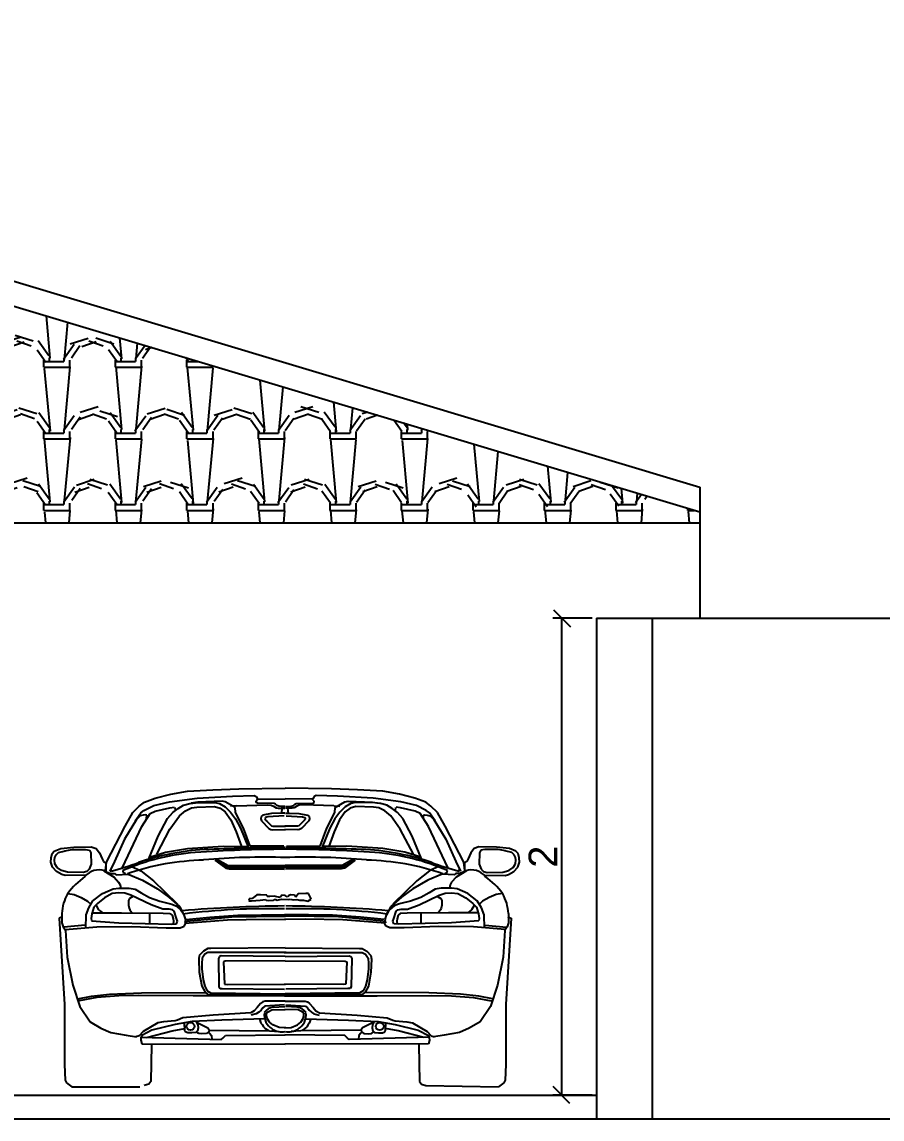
# Model space of a CAD drawing. Header units: millimetres. Extents: x 562 to 1062, y -27 to 300.
# Drawn here: x 962.586 to 966.193, y 218.549 to 223.149 of the extents above; entities that cross this region are included whole.
import ezdxf

# ---------------------------------------------------------------- set-up
doc = ezdxf.new("R2010")
doc.units = ezdxf.units.MM
doc.header["$LTSCALE"] = 0.04
doc.linetypes.add('ACAD_ISO03W100', pattern=[30, 12, -18])
for name, color, linetype in [('01', 1, 'Continuous'), ('03', 3, 'Continuous'), ('05', 5, 'Continuous'), ('BAN', 11, 'Continuous'), ('CALCADA', 4, 'Continuous'), ('TRACEJADO', 7, 'ACAD_ISO03W100')]:
    doc.layers.add(name, color=color, linetype=linetype)
doc.styles.get("Standard").update_dxf_attribs({"font": 'arial.ttf'})
doc.dimstyles.new('ISO-25', dxfattribs={"dimscale": 0.03, "dimtxt": 4, "dimasz": 2.5, "dimexe": 1.25, "dimexo": 0.625, "dimtad": 1, "dimtxsty": 'Standard', "dimblk": 'OBLIQUE', "dimcen": 2.5, "dimadec": 3, "dimazin": 0, "dimtfac": 1, "dimtmove": 0, "dimatfit": 3, "dimldrblk": 'OBLIQUE', "dimfxl": 1, "dimarcsym": 0})

# ---------------------------------------------------------------- blocks, each defined once
blk = doc.blocks.new('_Oblique')
at = {"layer": 'TRACEJADO', "color": 0, "lineweight": -2}
blk.add_line((-0.5, -0.5), (0.5, 0.5), dxfattribs=at)
blk = doc.blocks.new('*D486')
at = {"layer": 'BAN', "color": 0, "lineweight": -2}
for p, q in [((964.977, 220.6494), (964.8118, 220.6494)), ((964.8493, 218.6494), (964.8493, 220.6494)), ((964.977, 218.6494), (964.8118, 218.6494))]:
    blk.add_line(p, q, dxfattribs=at)
at = {"layer": 'Defpoints', "color": 0}
for p in [(964.8493, 220.6494), (964.9957, 220.6494), (964.9957, 218.6494)]:
    blk.add_point(p, dxfattribs=at)
at = {"layer": 'BAN', "color": 0, "lineweight": -2, "xscale": 0.075, "yscale": 0.075, "zscale": 0.075}
for p, rotation in [((964.8493, 220.6494), 90), ((964.8493, 218.6494), 270)]:
    blk.add_blockref('_Oblique', p, dxfattribs=dict(at, rotation=rotation))
at = {"layer": 'BAN', "color": 0, "insert": (964.7703, 219.6494), "char_height": 0.12, "attachment_point": 5, "rotation": 90}
blk.add_mtext('2', dxfattribs=at)

msp = doc.modelspace()

# ---------------------------------------------------------------- hatches: boundary and pattern name
at = {"layer": '03'}
h = msp.add_hatch(dxfattribs=at)
h.set_pattern_fill('TELHA2', color=256, scale=0.3, style=0)
h.set_pattern_definition([(125.2176, (0.276, 0.03), (2.10000034906, -2.99999974996), [0.0624261, -6.1801698]), (160.71, (0.24, 0.081), (5.10000155527, -1.7999959482), [0.0635688, -6.2933172]), (199.29, (0.18, 0.102), (-5.10000155527, -1.7999959482), [0.0635688, -6.2933172]), (234.7824, (0.12, 0.081), (-2.10000034906, -2.99999974996), [0.0624261, -6.1801698]), (270, (0.084, 0.03), (0.3, -0.3), [0.03, -0.27]), (90, (0.276, 0), (-0.3, 0.3), [0.03, -0.27]), (0, (0.276, 0.024), (0.3, 0.3), [0.024, -0.276]), (0, (0.276, 0), (0.3, 0.3), [0.024, -0.276]), (125.5377, (0.3, 0.039), (-0.900000472, 1.1999994744), [0.077421, -2.5032768]), (162.2553, (0.255, 0.102), (-6.59999886937, 2.10000322881), [0.0787464, -7.7958963]), (197.7447, (0.18, 0.126), (6.59999886937, 2.10000322881), [0.0787464, -7.7958963]), (234.4623, (0.105, 0.102), (0.900000472, 1.1999994744), [0.077421, -2.5032768]), (270, (0.06, 0.039), (0.3, -0.3), [0.015, -0.285]), (90, (0.3, 0.024), (-0.3, 0.3), [0.015, -0.285]), (0, (0, 0.024), (0.3, 0.3), [0.06, -0.24]), (0, (0, 0), (0.3, 0.3), [0.084, -0.216]), (84.8056, (0.06, 0.036), (-0.2999985674, -3.000000201), [0.2650887, -3.0485196]), (95.1944, (0.3, 0.036), (-0.2999985674, 3.000000201), [0.2650887, -3.0485196])])
h.paths.add_polyline_path([(958.9287, 223.045), (958.9287, 221.9594), (958.9287, 221.0494), (965.4287, 221.0494), (965.4287, 221.095)])

# ---------------------------------------------------------------- linework, layer by layer
at = {"layer": '01'}
for p, q in [((963.2792, 219.9238), (963.386, 219.9293)), ((963.386, 219.9293), (963.495, 219.9337)), ((963.495, 219.9337), (963.6899, 219.937)), ((963.8837, 219.9337), (963.6888, 219.937)), ((963.9927, 219.9293), (963.8837, 219.9337)), ((964.0995, 219.9238), (963.9927, 219.9293)), ((963.0997, 219.8786), (963.1448, 219.8951)), ((963.1384, 219.8641), (963.2042, 219.8801)), ((963.1448, 219.8951), (963.2098, 219.9116)), ((963.2042, 219.8801), (963.3199, 219.8948)), ((963.2098, 219.9116), (963.2792, 219.9238)), ((963.3199, 219.8948), (963.4691, 219.9035)), ((963.4252, 219.8816), (963.3228, 219.8787)), ((963.4384, 219.8801), (963.4252, 219.8816)), ((963.4794, 219.8553), (963.4384, 219.8801)), ((963.4691, 219.9035), (963.5599, 219.9065)), ((963.5599, 219.9065), (963.5672, 219.9021)), ((963.5672, 219.9021), (963.573, 219.8918)), ((963.568, 219.8819), (963.5713, 219.8868)), ((963.568, 219.8761), (963.568, 219.8819)), ((963.5713, 219.8868), (963.5763, 219.8901)), ((963.5763, 219.8901), (963.6898, 219.8926)), ((963.8024, 219.8901), (963.6889, 219.8926)), ((963.8074, 219.8868), (963.8024, 219.8901)), ((963.8115, 219.9021), (963.8057, 219.8918)), ((963.8107, 219.8819), (963.8074, 219.8868)), ((963.8107, 219.8761), (963.8107, 219.8819)), ((963.8188, 219.9065), (963.8115, 219.9021)), ((963.9096, 219.9035), (963.8188, 219.9065)), ((963.8993, 219.8553), (963.9403, 219.8801)), ((964.0589, 219.8948), (963.9096, 219.9035)), ((963.9403, 219.8801), (963.9535, 219.8816)), ((963.9535, 219.8816), (964.0559, 219.8787)), ((964.1745, 219.8801), (964.0589, 219.8948)), ((964.1689, 219.9116), (964.0995, 219.9238)), ((964.2339, 219.8951), (964.1689, 219.9116)), ((964.2403, 219.8641), (964.1745, 219.8801)), ((964.279, 219.8786), (964.2339, 219.8951)), ((963.0182, 219.7774), (963.0501, 219.8346)), ((963.0501, 219.8346), (963.0777, 219.861)), ((963.0777, 219.861), (963.0997, 219.8786)), ((963.0842, 219.8334), (963.0974, 219.8436)), ((963.0974, 219.8436), (963.1384, 219.8641)), ((963.1228, 219.8302), (963.1437, 219.8401)), ((963.1437, 219.8401), (963.2054, 219.8544)), ((963.1955, 219.8093), (963.2186, 219.8346)), ((963.2054, 219.8544), (963.2241, 219.8566)), ((963.2186, 219.8346), (963.2406, 219.8522)), ((963.2262, 219.8553), (963.2276, 219.845)), ((963.2406, 219.8522), (963.2627, 219.8654)), ((963.2462, 219.8214), (963.2715, 219.8423)), ((963.2627, 219.8654), (963.2891, 219.8731)), ((963.2715, 219.8423), (963.2968, 219.8544)), ((963.2891, 219.8731), (963.3254, 219.8764)), ((963.3228, 219.8787), (963.295, 219.8743)), ((963.2968, 219.8544), (963.3188, 219.8566)), ((963.3188, 219.8566), (963.3926, 219.8599)), ((963.3254, 219.8764), (963.3948, 219.8764)), ((963.3926, 219.8599), (963.4168, 219.8533)), ((963.3948, 219.8764), (963.4135, 219.8731)), ((963.4135, 219.8731), (963.4378, 219.8588)), ((963.4168, 219.8533), (963.4378, 219.8379)), ((963.4378, 219.8588), (963.4598, 219.8368)), ((963.4378, 219.8379), (963.462, 219.8038)), ((963.4598, 219.8368), (963.4807, 219.8082)), ((963.4838, 219.8626), (963.4604, 219.8611)), ((963.4808, 219.8348), (963.4794, 219.8553)), ((963.5145, 219.769), (963.4808, 219.8348)), ((963.4849, 219.863), (963.6141, 219.8663)), ((963.5738, 219.8737), (963.568, 219.8761)), ((963.6437, 219.8728), (963.5738, 219.8737)), ((963.6141, 219.8663), (963.6306, 219.8654)), ((963.6306, 219.8654), (963.6405, 219.8613)), ((963.6405, 219.8613), (963.6512, 219.8547)), ((963.6487, 219.8695), (963.6437, 219.8728)), ((963.6544, 219.8646), (963.6487, 219.8695)), ((963.6512, 219.8547), (963.6602, 219.8523)), ((963.6635, 219.8613), (963.6544, 219.8646)), ((963.6602, 219.8523), (963.6767, 219.8523)), ((963.6725, 219.8597), (963.6635, 219.8613)), ((963.6882, 219.8597), (963.6725, 219.8597)), ((963.675, 219.8317), (963.6775, 219.8523)), ((963.6775, 219.8523), (963.6874, 219.8523)), ((963.6905, 219.8597), (963.7062, 219.8597)), ((963.7012, 219.8523), (963.6913, 219.8523)), ((963.7037, 219.8317), (963.7012, 219.8523)), ((963.7185, 219.8523), (963.702, 219.8523)), ((963.7062, 219.8597), (963.7152, 219.8613)), ((963.7152, 219.8613), (963.7243, 219.8646)), ((963.7276, 219.8547), (963.7185, 219.8523)), ((963.7243, 219.8646), (963.73, 219.8695)), ((963.7383, 219.8613), (963.7276, 219.8547)), ((963.73, 219.8695), (963.735, 219.8728)), ((963.735, 219.8728), (963.8049, 219.8737)), ((963.7481, 219.8654), (963.7383, 219.8613)), ((963.7646, 219.8663), (963.7481, 219.8654)), ((963.8938, 219.863), (963.7646, 219.8663)), ((963.8049, 219.8737), (963.8107, 219.8761)), ((963.8642, 219.769), (963.8979, 219.8348)), ((963.8949, 219.8626), (963.9184, 219.8611)), ((963.8979, 219.8348), (963.8993, 219.8553)), ((963.9189, 219.8368), (963.898, 219.8082)), ((963.9409, 219.8379), (963.9167, 219.8038)), ((963.9409, 219.8588), (963.9189, 219.8368)), ((963.9652, 219.8731), (963.9409, 219.8588)), ((963.9619, 219.8533), (963.9409, 219.8379)), ((963.9861, 219.8599), (963.9619, 219.8533)), ((963.9839, 219.8764), (963.9652, 219.8731)), ((964.0533, 219.8764), (963.9839, 219.8764)), ((964.0599, 219.8566), (963.9861, 219.8599)), ((964.0896, 219.8731), (964.0533, 219.8764)), ((964.0559, 219.8787), (964.0837, 219.8743)), ((964.0819, 219.8544), (964.0599, 219.8566)), ((964.1072, 219.8423), (964.0819, 219.8544)), ((964.116, 219.8654), (964.0896, 219.8731)), ((964.1326, 219.8214), (964.1072, 219.8423)), ((964.1381, 219.8522), (964.116, 219.8654)), ((964.1601, 219.8346), (964.1381, 219.8522)), ((964.1525, 219.8553), (964.1511, 219.845)), ((964.1733, 219.8544), (964.1546, 219.8566)), ((964.1832, 219.8093), (964.1601, 219.8346)), ((964.235, 219.8401), (964.1733, 219.8544)), ((964.2559, 219.8302), (964.235, 219.8401)), ((964.2813, 219.8436), (964.2403, 219.8641)), ((964.301, 219.861), (964.279, 219.8786)), ((964.2945, 219.8334), (964.2813, 219.8436)), ((964.3286, 219.8346), (964.301, 219.861)), ((964.3605, 219.7774), (964.3286, 219.8346)), ((963.0656, 219.806), (963.016, 219.7235)), ((963.0608, 219.7997), (963.0842, 219.8334)), ((963.0755, 219.8159), (963.0656, 219.806)), ((963.0821, 219.8214), (963.0755, 219.8159)), ((963.0942, 219.8236), (963.0821, 219.8214)), ((963.0887, 219.7763), (963.1228, 219.8302)), ((963.1041, 219.8247), (963.0942, 219.8236)), ((963.1096, 219.8236), (963.1041, 219.8247)), ((963.1085, 219.8093), (963.1096, 219.8236)), ((963.157, 219.7356), (963.1955, 219.8093)), ((963.2065, 219.7642), (963.2462, 219.8214)), ((963.462, 219.8038), (963.484, 219.7543)), ((963.4807, 219.8082), (963.5016, 219.7686)), ((963.5886, 219.8177), (963.587, 219.8079)), ((963.587, 219.8079), (963.5903, 219.7997)), ((963.596, 219.8235), (963.5886, 219.8177)), ((963.5903, 219.7997), (963.6207, 219.7676)), ((963.6322, 219.8301), (963.596, 219.8235)), ((963.6067, 219.8136), (963.6042, 219.8087)), ((963.6042, 219.8087), (963.6075, 219.8021)), ((963.6166, 219.8169), (963.6067, 219.8136)), ((963.6075, 219.8021), (963.6133, 219.7964)), ((963.6133, 219.7964), (963.6322, 219.7791)), ((963.6857, 219.8202), (963.6166, 219.8169)), ((963.6742, 219.8325), (963.6322, 219.8301)), ((963.6874, 219.8317), (963.675, 219.8317)), ((963.6913, 219.8317), (963.7037, 219.8317)), ((963.693, 219.8202), (963.7621, 219.8169)), ((963.7045, 219.8325), (963.7465, 219.8301)), ((963.7465, 219.8301), (963.7827, 219.8235)), ((963.7654, 219.7964), (963.7465, 219.7791)), ((963.7884, 219.7997), (963.758, 219.7676)), ((963.7621, 219.8169), (963.772, 219.8136)), ((963.7712, 219.8021), (963.7654, 219.7964)), ((963.7745, 219.8087), (963.7712, 219.8021)), ((963.772, 219.8136), (963.7745, 219.8087)), ((963.7827, 219.8235), (963.7901, 219.8177)), ((963.7917, 219.8079), (963.7884, 219.7997)), ((963.7901, 219.8177), (963.7917, 219.8079)), ((963.898, 219.8082), (963.8771, 219.7686)), ((963.9167, 219.8038), (963.8947, 219.7543)), ((964.1722, 219.7642), (964.1326, 219.8214)), ((964.2217, 219.7356), (964.1832, 219.8093)), ((964.29, 219.7763), (964.2559, 219.8302)), ((964.2691, 219.8236), (964.2746, 219.8247)), ((964.2702, 219.8093), (964.2691, 219.8236)), ((964.2746, 219.8247), (964.2845, 219.8236)), ((964.2845, 219.8236), (964.2966, 219.8214)), ((964.3179, 219.7997), (964.2945, 219.8334)), ((964.2966, 219.8214), (964.3032, 219.8159)), ((964.3032, 219.8159), (964.3131, 219.806)), ((964.3131, 219.806), (964.3627, 219.7235)), ((962.94, 219.6267), (963.0182, 219.7774)), ((963.0072, 219.6047), (963.0887, 219.7763)), ((963.1515, 219.6597), (963.2065, 219.7642)), ((963.484, 219.7543), (963.506, 219.6916)), ((963.5016, 219.7686), (963.5358, 219.6861)), ((963.5423, 219.693), (963.5145, 219.769)), ((963.6207, 219.7676), (963.6298, 219.7635)), ((963.6298, 219.7635), (963.6363, 219.7627)), ((963.6322, 219.7791), (963.6372, 219.7775)), ((963.6363, 219.7627), (963.6906, 219.7635)), ((963.6372, 219.7775), (963.6906, 219.7775)), ((963.7415, 219.7775), (963.6881, 219.7775)), ((963.7424, 219.7627), (963.6881, 219.7635)), ((963.7465, 219.7791), (963.7415, 219.7775)), ((963.7489, 219.7635), (963.7424, 219.7627)), ((963.758, 219.7676), (963.7489, 219.7635)), ((963.8364, 219.693), (963.8642, 219.769)), ((963.8771, 219.7686), (963.8429, 219.6861)), ((963.8947, 219.7543), (963.8727, 219.6916)), ((964.2273, 219.6597), (964.1722, 219.7642)), ((964.3715, 219.6047), (964.29, 219.7763)), ((964.4387, 219.6267), (964.3605, 219.7774)), ((963.016, 219.7235), (962.9742, 219.6289)), ((963.1173, 219.641), (963.157, 219.7356)), ((964.2614, 219.641), (964.2217, 219.7356)), ((964.3627, 219.7235), (964.4045, 219.6289)), ((962.7077, 219.6449), (962.7126, 219.6626)), ((962.7126, 219.6626), (962.7214, 219.6722)), ((962.7214, 219.6722), (962.7487, 219.6843)), ((962.7238, 219.6465), (962.7294, 219.6578)), ((962.7294, 219.6578), (962.7391, 219.6674)), ((962.7391, 219.6674), (962.768, 219.6746)), ((962.7487, 219.6843), (962.8034, 219.6899)), ((962.7656, 219.6738), (962.7962, 219.6794)), ((962.7962, 219.6794), (962.8524, 219.6794)), ((962.8034, 219.6899), (962.8765, 219.6907)), ((962.8524, 219.6794), (962.8693, 219.6762)), ((962.8693, 219.6762), (962.8749, 219.6658)), ((962.8749, 219.6658), (962.8757, 219.6176)), ((962.8765, 219.6907), (962.8966, 219.6835)), ((962.8966, 219.6835), (962.9103, 219.6658)), ((962.9103, 219.6658), (962.9215, 219.6401)), ((963.1206, 219.6476), (963.1878, 219.6685)), ((963.1878, 219.6685), (963.2803, 219.6839)), ((963.2803, 219.6839), (963.43, 219.6938)), ((963.43, 219.6938), (963.5281, 219.6927)), ((963.6843, 219.693), (963.5423, 219.693)), ((963.6944, 219.693), (963.8364, 219.693)), ((963.9487, 219.6938), (963.8507, 219.6927)), ((964.0984, 219.6839), (963.9487, 219.6938)), ((964.1909, 219.6685), (964.0984, 219.6839)), ((964.2581, 219.6476), (964.1909, 219.6685)), ((964.4684, 219.6658), (964.4572, 219.6401)), ((964.4821, 219.6835), (964.4684, 219.6658)), ((964.5022, 219.6907), (964.4821, 219.6835)), ((964.5753, 219.6899), (964.5022, 219.6907)), ((964.5038, 219.6658), (964.503, 219.6176)), ((964.5094, 219.6762), (964.5038, 219.6658)), ((964.5263, 219.6794), (964.5094, 219.6762)), ((964.5825, 219.6794), (964.5263, 219.6794)), ((964.63, 219.6843), (964.5753, 219.6899)), ((964.6131, 219.6738), (964.5825, 219.6794)), ((964.6396, 219.6674), (964.6107, 219.6746)), ((964.6573, 219.6722), (964.63, 219.6843)), ((964.6493, 219.6578), (964.6396, 219.6674)), ((964.6549, 219.6465), (964.6493, 219.6578)), ((964.6661, 219.6626), (964.6573, 219.6722)), ((964.671, 219.6449), (964.6661, 219.6626)), ((962.7069, 219.6264), (962.7077, 219.6449)), ((962.7134, 219.6056), (962.7069, 219.6264)), ((962.7302, 219.5871), (962.7134, 219.6056)), ((962.7222, 219.6361), (962.7238, 219.6465)), ((962.723, 219.62), (962.7222, 219.6361)), ((962.7327, 219.604), (962.723, 219.62)), ((962.8757, 219.6176), (962.8677, 219.5967)), ((962.9215, 219.6401), (962.928, 219.6296)), ((962.928, 219.6296), (962.9376, 219.624)), ((962.9356, 219.5915), (962.94, 219.6267)), ((962.9376, 219.624), (962.9368, 219.5895)), ((962.9742, 219.6289), (962.9543, 219.5882)), ((963.0432, 219.6103), (963.0835, 219.5897)), ((963.395, 219.6349), (963.441, 219.6011)), ((963.399, 219.6363), (963.4166, 219.6255)), ((963.4058, 219.6376), (963.4505, 219.6119)), ((963.4166, 219.6255), (963.4315, 219.6133)), ((963.4315, 219.6133), (963.4491, 219.6052)), ((963.4491, 219.6052), (963.6887, 219.6052)), ((963.4505, 219.6119), (963.4721, 219.6119)), ((963.4721, 219.6119), (963.6887, 219.6119)), ((963.9066, 219.6119), (963.69, 219.6119)), ((963.9296, 219.6052), (963.69, 219.6052)), ((963.9282, 219.6119), (963.9066, 219.6119)), ((963.9729, 219.6376), (963.9282, 219.6119)), ((963.9472, 219.6133), (963.9296, 219.6052)), ((963.9837, 219.6349), (963.9377, 219.6011)), ((963.9621, 219.6255), (963.9472, 219.6133)), ((963.9797, 219.6363), (963.9621, 219.6255)), ((964.3355, 219.6103), (964.2952, 219.5897)), ((964.4045, 219.6289), (964.4244, 219.5882)), ((964.4431, 219.5915), (964.4387, 219.6267)), ((964.4507, 219.6296), (964.4411, 219.624)), ((964.4411, 219.624), (964.4419, 219.5895)), ((964.4572, 219.6401), (964.4507, 219.6296)), ((964.503, 219.6176), (964.511, 219.5967)), ((964.646, 219.604), (964.6557, 219.62)), ((964.6485, 219.5871), (964.6653, 219.6056)), ((964.6565, 219.6361), (964.6549, 219.6465)), ((964.6557, 219.62), (964.6565, 219.6361)), ((964.6653, 219.6056), (964.6718, 219.6264)), ((964.6718, 219.6264), (964.671, 219.6449)), ((962.7528, 219.575), (962.7302, 219.5871)), ((962.7511, 219.5919), (962.7327, 219.604)), ((962.7761, 219.5847), (962.7511, 219.5919)), ((962.7664, 219.571), (962.7528, 219.575)), ((962.8524, 219.5718), (962.7664, 219.571)), ((962.8428, 219.5831), (962.7761, 219.5847)), ((962.8572, 219.5871), (962.8428, 219.5831)), ((962.8677, 219.5967), (962.8572, 219.5871)), ((962.9289, 219.5898), (962.9717, 219.5632)), ((962.9329, 219.5888), (962.9571, 219.5789)), ((962.9543, 219.5882), (962.9643, 219.5926)), ((962.9571, 219.5789), (962.9741, 219.5789)), ((962.9717, 219.5632), (962.9911, 219.543)), ((962.9741, 219.5789), (962.9804, 219.5736)), ((962.9804, 219.5736), (963.0315, 219.5763)), ((963.0315, 219.5763), (963.0907, 219.5512)), ((963.0835, 219.5897), (963.1373, 219.5476)), ((963.441, 219.6011), (963.4545, 219.5984)), ((963.4545, 219.5984), (963.6873, 219.5971)), ((963.9242, 219.5984), (963.6914, 219.5971)), ((963.9377, 219.6011), (963.9242, 219.5984)), ((964.2952, 219.5897), (964.2414, 219.5476)), ((964.3472, 219.5763), (964.288, 219.5512)), ((964.3983, 219.5736), (964.3472, 219.5763)), ((964.407, 219.5632), (964.3876, 219.543)), ((964.4046, 219.5789), (964.3983, 219.5736)), ((964.4216, 219.5789), (964.4046, 219.5789)), ((964.4498, 219.5898), (964.407, 219.5632)), ((964.4244, 219.5882), (964.4145, 219.5926)), ((964.4458, 219.5888), (964.4216, 219.5789)), ((964.511, 219.5967), (964.5215, 219.5871)), ((964.5215, 219.5871), (964.5359, 219.5831)), ((964.5263, 219.5718), (964.6123, 219.571)), ((964.5359, 219.5831), (964.6026, 219.5847)), ((964.6026, 219.5847), (964.6276, 219.5919)), ((964.6123, 219.571), (964.626, 219.575)), ((964.626, 219.575), (964.6485, 219.5871)), ((964.6276, 219.5919), (964.646, 219.604)), ((962.923, 219.4956), (962.9678, 219.5144)), ((962.9678, 219.5144), (962.992, 219.5171)), ((962.9911, 219.543), (962.9976, 219.5309)), ((962.992, 219.5171), (963.0351, 219.5171)), ((962.9976, 219.5309), (963, 219.5164)), ((963.0351, 219.5171), (963.0602, 219.5135)), ((963.0602, 219.5135), (963.0853, 219.4983)), ((963.0907, 219.5512), (963.1544, 219.5144)), ((963.1373, 219.5476), (963.183, 219.5037)), ((963.1544, 219.5144), (963.2019, 219.4804)), ((964.2244, 219.5144), (964.1768, 219.4804)), ((964.2414, 219.5476), (964.1957, 219.5037)), ((964.288, 219.5512), (964.2244, 219.5144)), ((964.3185, 219.5135), (964.2934, 219.4983)), ((964.3436, 219.5171), (964.3185, 219.5135)), ((964.3867, 219.5171), (964.3436, 219.5171)), ((964.3811, 219.5309), (964.3787, 219.5164)), ((964.3876, 219.543), (964.3811, 219.5309)), ((964.4109, 219.5144), (964.3867, 219.5171)), ((964.4557, 219.4956), (964.4109, 219.5144)), ((962.7777, 219.4956), (962.8046, 219.4911)), ((962.8046, 219.4911), (962.8342, 219.4777)), ((962.8342, 219.4777), (962.8611, 219.4625)), ((962.8835, 219.4643), (962.923, 219.4956)), ((962.9314, 219.4763), (962.9023, 219.4531)), ((962.9646, 219.4946), (962.9314, 219.4763)), ((962.9921, 219.4979), (962.9646, 219.4946)), ((963.0178, 219.4971), (962.9921, 219.4979)), ((963.0428, 219.488), (963.0178, 219.4971)), ((963.0361, 219.4747), (963.0328, 219.4655)), ((963.0503, 219.483), (963.0361, 219.4747)), ((963.1276, 219.4473), (963.0428, 219.488)), ((963.0853, 219.4983), (963.1203, 219.4777)), ((963.1203, 219.4777), (963.1633, 219.4625)), ((963.183, 219.5037), (963.2377, 219.4499)), ((963.2019, 219.4804), (963.2467, 219.441)), ((963.5384, 219.4721), (963.5368, 219.4653)), ((963.551, 219.4742), (963.5384, 219.4721)), ((963.5484, 219.4643), (963.5852, 219.4669)), ((963.5626, 219.4826), (963.551, 219.4742)), ((963.571, 219.4895), (963.5626, 219.4826)), ((963.5863, 219.4895), (963.571, 219.4895)), ((963.5852, 219.4669), (963.6063, 219.47)), ((963.6121, 219.4879), (963.5863, 219.4895)), ((963.6063, 219.47), (963.6094, 219.4674)), ((963.6094, 219.4674), (963.621, 219.4664)), ((963.6142, 219.4826), (963.6121, 219.4879)), ((963.6257, 219.4832), (963.6142, 219.4826)), ((963.621, 219.4664), (963.6405, 219.4679)), ((963.6431, 219.4837), (963.6257, 219.4832)), ((963.6405, 219.4679), (963.6436, 219.47)), ((963.6541, 219.4805), (963.6431, 219.4837)), ((963.6436, 219.47), (963.6499, 219.4706)), ((963.6499, 219.4706), (963.6562, 219.4669)), ((963.6678, 219.4784), (963.6541, 219.4805)), ((963.6562, 219.4669), (963.6747, 219.4711)), ((963.6752, 219.4884), (963.6678, 219.4784)), ((963.6747, 219.4711), (963.7046, 219.4695)), ((963.6899, 219.4863), (963.6752, 219.4884)), ((963.6978, 219.4816), (963.6899, 219.4863)), ((963.7031, 219.4853), (963.6978, 219.4816)), ((963.7125, 219.4895), (963.7031, 219.4853)), ((963.7046, 219.4695), (963.711, 219.4711)), ((963.711, 219.4711), (963.7241, 219.4685)), ((963.7288, 219.4879), (963.7125, 219.4895)), ((963.7241, 219.4685), (963.7388, 219.4706)), ((963.7336, 219.48), (963.7288, 219.4879)), ((963.7436, 219.4932), (963.7336, 219.48)), ((963.7388, 219.4706), (963.7499, 219.4679)), ((963.7757, 219.4958), (963.7436, 219.4932)), ((963.7499, 219.4679), (963.7657, 219.4669)), ((963.7657, 219.4669), (963.7846, 219.4632)), ((963.7867, 219.4953), (963.7757, 219.4958)), ((963.7846, 219.4632), (963.7983, 219.4711)), ((963.7962, 219.479), (963.7867, 219.4953)), ((963.7983, 219.4711), (963.7962, 219.479)), ((964.1768, 219.4804), (964.132, 219.441)), ((964.1957, 219.5037), (964.141, 219.4499)), ((964.2584, 219.4777), (964.2154, 219.4625)), ((964.2511, 219.4473), (964.3359, 219.488)), ((964.2934, 219.4983), (964.2584, 219.4777)), ((964.3284, 219.483), (964.3426, 219.4747)), ((964.3359, 219.488), (964.3609, 219.4971)), ((964.3426, 219.4747), (964.3459, 219.4655)), ((964.3609, 219.4971), (964.3866, 219.4979)), ((964.3866, 219.4979), (964.4141, 219.4946)), ((964.4141, 219.4946), (964.4473, 219.4763)), ((964.4473, 219.4763), (964.4764, 219.4531)), ((964.4952, 219.4643), (964.4557, 219.4956)), ((964.5445, 219.4777), (964.5176, 219.4625)), ((964.5741, 219.4911), (964.5445, 219.4777)), ((964.601, 219.4956), (964.5741, 219.4911)), ((962.8548, 219.406), (962.8656, 219.4347)), ((962.8611, 219.4625), (962.8746, 219.4499)), ((962.8656, 219.4347), (962.8835, 219.4643)), ((962.8865, 219.4373), (962.879, 219.4099)), ((962.9023, 219.4531), (962.8865, 219.4373)), ((962.8973, 219.4448), (962.9073, 219.4273)), ((962.9073, 219.4273), (962.9148, 219.4207)), ((962.9148, 219.4207), (962.9222, 219.4149)), ((963.0328, 219.4655), (963.032, 219.4456)), ((963.032, 219.4456), (963.0353, 219.434)), ((963.0353, 219.434), (963.0378, 219.4265)), ((963.0378, 219.4265), (963.0469, 219.4157)), ((963.1758, 219.4298), (963.1276, 219.4473)), ((963.1633, 219.4625), (963.2037, 219.4526)), ((963.2032, 219.4298), (963.1758, 219.4298)), ((963.2165, 219.4273), (963.2032, 219.4298)), ((963.2037, 219.4526), (963.2135, 219.4499)), ((963.2135, 219.4499), (963.2315, 219.4428)), ((963.224, 219.4215), (963.2165, 219.4273)), ((963.234, 219.39), (963.224, 219.4215)), ((963.2315, 219.4428), (963.2503, 219.4284)), ((963.2467, 219.441), (963.2646, 219.4051)), ((963.2503, 219.4284), (963.2638, 219.4105)), ((963.5368, 219.4653), (963.5395, 219.4648)), ((963.5395, 219.4648), (963.5474, 219.4643)), ((964.132, 219.441), (964.1141, 219.4051)), ((964.1284, 219.4284), (964.115, 219.4105)), ((964.1472, 219.4428), (964.1284, 219.4284)), ((964.1447, 219.39), (964.1547, 219.4215)), ((964.1652, 219.4499), (964.1472, 219.4428)), ((964.1547, 219.4215), (964.1622, 219.4273)), ((964.1622, 219.4273), (964.1755, 219.4298)), ((964.175, 219.4526), (964.1652, 219.4499)), ((964.2154, 219.4625), (964.175, 219.4526)), ((964.1755, 219.4298), (964.2029, 219.4298)), ((964.2029, 219.4298), (964.2511, 219.4473)), ((964.3409, 219.4265), (964.3318, 219.4157)), ((964.3434, 219.434), (964.3409, 219.4265)), ((964.3467, 219.4456), (964.3434, 219.434)), ((964.3459, 219.4655), (964.3467, 219.4456)), ((964.464, 219.4207), (964.4565, 219.4149)), ((964.4714, 219.4273), (964.464, 219.4207)), ((964.4814, 219.4448), (964.4714, 219.4273)), ((964.4764, 219.4531), (964.4922, 219.4373)), ((964.4922, 219.4373), (964.4997, 219.4099)), ((964.5131, 219.4347), (964.4952, 219.4643)), ((964.5176, 219.4625), (964.5041, 219.4499)), ((964.5239, 219.406), (964.5131, 219.4347)), ((962.7559, 219.3973), (962.7421, 219.3918)), ((962.7421, 219.3918), (962.7642, 219.0299)), ((962.7531, 219.4111), (962.7531, 219.3918)), ((962.7531, 219.3918), (962.7531, 219.3724)), ((962.853, 219.3505), (962.8548, 219.406)), ((962.879, 219.4099), (962.8757, 219.39)), ((962.8757, 219.39), (962.8773, 219.3817)), ((962.8773, 219.3808), (962.9921, 219.3717)), ((962.8815, 219.414), (963.0037, 219.414)), ((963.0037, 219.414), (963.1774, 219.4132)), ((963.1201, 219.4124), (963.1201, 219.3667)), ((963.1774, 219.4132), (963.2065, 219.4116)), ((963.2065, 219.4116), (963.2149, 219.4049)), ((963.2149, 219.4049), (963.2198, 219.3891)), ((963.2198, 219.3891), (963.2215, 219.3792)), ((963.2215, 219.3792), (963.2198, 219.3659)), ((963.2381, 219.3792), (963.234, 219.39)), ((963.234, 219.3684), (963.2381, 219.3792)), ((963.2638, 219.4105), (963.2718, 219.3845)), ((963.2653, 219.3587), (963.2774, 219.3795)), ((963.2687, 219.3708), (963.4472, 219.3847)), ((963.2718, 219.3845), (963.2691, 219.372)), ((963.2745, 219.3861), (963.3733, 219.3956)), ((963.2774, 219.3795), (963.4662, 219.3968)), ((963.3733, 219.3956), (963.4911, 219.4037)), ((963.4472, 219.3847), (963.6048, 219.3881)), ((963.4662, 219.3968), (963.6707, 219.4002)), ((963.4911, 219.4037), (963.69, 219.4077)), ((963.6048, 219.3881), (963.6915, 219.3864)), ((963.6707, 219.4002), (963.6915, 219.4002)), ((963.708, 219.4002), (963.6872, 219.4002)), ((963.7739, 219.3881), (963.6872, 219.3864)), ((963.8876, 219.4037), (963.6887, 219.4077)), ((963.9125, 219.3968), (963.708, 219.4002)), ((963.9315, 219.3847), (963.7739, 219.3881)), ((964.0054, 219.3956), (963.8876, 219.4037)), ((964.1013, 219.3795), (963.9125, 219.3968)), ((964.11, 219.3708), (963.9315, 219.3847)), ((964.1042, 219.3861), (964.0054, 219.3956)), ((964.1135, 219.3587), (964.1013, 219.3795)), ((964.115, 219.4105), (964.1069, 219.3845)), ((964.1069, 219.3845), (964.1096, 219.372)), ((964.1406, 219.3792), (964.1447, 219.39)), ((964.1447, 219.3684), (964.1406, 219.3792)), ((964.1589, 219.3891), (964.1572, 219.3792)), ((964.1572, 219.3792), (964.1589, 219.3659)), ((964.1639, 219.4049), (964.1589, 219.3891)), ((964.1722, 219.4116), (964.1639, 219.4049)), ((964.2013, 219.4132), (964.1722, 219.4116)), ((964.375, 219.414), (964.2013, 219.4132)), ((964.2586, 219.4124), (964.2586, 219.3667)), ((964.4972, 219.414), (964.375, 219.414)), ((964.5014, 219.3808), (964.3866, 219.3717)), ((964.4997, 219.4099), (964.503, 219.39)), ((964.503, 219.39), (964.5014, 219.3817)), ((964.5257, 219.3505), (964.5239, 219.406)), ((964.6366, 219.3918), (964.6145, 219.0299)), ((964.6228, 219.3973), (964.6366, 219.3918)), ((964.6256, 219.4111), (964.6256, 219.3918)), ((964.6256, 219.3918), (964.6256, 219.3724)), ((962.7531, 219.3724), (962.7587, 219.3559)), ((962.7587, 219.3559), (962.7697, 219.3393)), ((962.8504, 219.3621), (962.7607, 219.3541)), ((962.7663, 219.3448), (962.8997, 219.3552)), ((962.768, 219.3396), (962.7749, 219.2289)), ((962.8997, 219.3552), (963.047, 219.357)), ((962.9921, 219.3717), (963.2124, 219.3659)), ((963.047, 219.357), (963.1908, 219.3518)), ((963.1908, 219.3518), (963.2497, 219.3518)), ((963.2124, 219.3659), (963.234, 219.3684)), ((963.2497, 219.3518), (963.2653, 219.3587)), ((964.129, 219.3518), (964.1135, 219.3587)), ((964.188, 219.3518), (964.129, 219.3518)), ((964.1663, 219.3659), (964.1447, 219.3684)), ((964.3866, 219.3717), (964.1663, 219.3659)), ((964.3318, 219.357), (964.188, 219.3518)), ((964.479, 219.3552), (964.3318, 219.357)), ((964.6124, 219.3448), (964.479, 219.3552)), ((964.5283, 219.3621), (964.618, 219.3541)), ((964.6107, 219.3396), (964.6038, 219.2289)), ((964.62, 219.3559), (964.609, 219.3393)), ((964.6256, 219.3724), (964.62, 219.3559)), ((963.3467, 219.2531), (963.3294, 219.2358)), ((963.3519, 219.241), (963.3415, 219.2237)), ((963.3657, 219.2652), (963.3467, 219.2531)), ((963.3657, 219.2479), (963.3519, 219.241)), ((963.3779, 219.2652), (963.3657, 219.2652)), ((963.6932, 219.2479), (963.3657, 219.2479)), ((963.6897, 219.2669), (963.3779, 219.2652)), ((963.6855, 219.2479), (964.013, 219.2479)), ((963.689, 219.2669), (964.0008, 219.2652)), ((964.0008, 219.2652), (964.013, 219.2652)), ((964.013, 219.2652), (964.032, 219.2531)), ((964.013, 219.2479), (964.0268, 219.241)), ((964.0268, 219.241), (964.0372, 219.2237)), ((964.032, 219.2531), (964.0493, 219.2358)), ((962.7749, 219.2289), (962.7992, 219.1112)), ((963.3294, 219.2358), (963.3276, 219.2202)), ((963.3276, 219.2202), (963.3294, 219.1648)), ((963.3415, 219.2237), (963.3398, 219.2012)), ((963.3398, 219.2012), (963.3398, 219.1787)), ((963.4141, 219.2317), (963.4095, 219.2224)), ((963.4095, 219.2224), (963.4118, 219.1037)), ((963.4211, 219.2341), (963.4141, 219.2317)), ((963.6891, 219.2317), (963.4211, 219.2341)), ((963.4374, 219.2108), (963.4304, 219.2085)), ((963.4304, 219.2085), (963.4351, 219.1153)), ((963.6891, 219.2131), (963.4374, 219.2108)), ((963.6896, 219.2317), (963.9576, 219.2341)), ((963.6896, 219.2131), (963.9413, 219.2108)), ((963.9413, 219.2108), (963.9483, 219.2085)), ((963.9483, 219.2085), (963.9436, 219.1153)), ((963.9576, 219.2341), (963.9646, 219.2317)), ((963.9646, 219.2317), (963.9692, 219.2224)), ((963.9692, 219.2224), (963.9669, 219.1037)), ((964.0372, 219.2237), (964.039, 219.2012)), ((964.039, 219.2012), (964.039, 219.1787)), ((964.0493, 219.2358), (964.0511, 219.2202)), ((964.0511, 219.2202), (964.0493, 219.1648)), ((964.6038, 219.2289), (964.5795, 219.1112)), ((963.3294, 219.1648), (963.3398, 219.106)), ((963.3398, 219.1787), (963.345, 219.1337)), ((964.039, 219.1787), (964.0338, 219.1337)), ((964.0493, 219.1648), (964.039, 219.106)), ((962.7992, 219.1112), (962.8286, 219.0211)), ((963.3398, 219.106), (963.3536, 219.0817)), ((963.345, 219.1337), (963.3519, 219.106)), ((963.3519, 219.106), (963.3623, 219.0869)), ((963.4118, 219.1037), (963.4165, 219.0967)), ((963.4351, 219.1153), (963.4468, 219.113)), ((963.4468, 219.113), (963.6915, 219.1153)), ((963.932, 219.113), (963.6872, 219.1153)), ((963.9436, 219.1153), (963.932, 219.113)), ((963.9669, 219.1037), (963.9622, 219.0967)), ((964.0268, 219.106), (964.0164, 219.0869)), ((964.039, 219.106), (964.0251, 219.0817)), ((964.0338, 219.1337), (964.0268, 219.106)), ((964.5795, 219.1112), (964.5501, 219.0211)), ((962.82, 219.054), (962.8772, 219.0644)), ((962.8997, 219.0592), (962.8252, 219.0454)), ((962.8772, 219.0644), (962.9534, 219.0731)), ((962.9915, 219.0662), (962.8997, 219.0592)), ((962.9534, 219.0731), (963.0868, 219.0783)), ((963.0747, 219.0679), (962.9915, 219.0662)), ((963.3034, 219.0662), (963.0747, 219.0679)), ((963.0868, 219.0783), (963.3536, 219.08)), ((963.6915, 219.0662), (963.3034, 219.0662)), ((963.3536, 219.0817), (963.3657, 219.0713)), ((963.3623, 219.0869), (963.3761, 219.0783)), ((963.3657, 219.0713), (963.6897, 219.0696)), ((963.3761, 219.0783), (963.6897, 219.0748)), ((963.4165, 219.0967), (963.4258, 219.0967)), ((963.4258, 219.0967), (963.6868, 219.0944)), ((963.6872, 219.0662), (964.0753, 219.0662)), ((964.0026, 219.0783), (963.689, 219.0748)), ((964.013, 219.0713), (963.689, 219.0696)), ((963.9529, 219.0967), (963.6919, 219.0944)), ((963.9622, 219.0967), (963.9529, 219.0967)), ((964.0164, 219.0869), (964.0026, 219.0783)), ((964.0251, 219.0817), (964.013, 219.0713)), ((964.2919, 219.0783), (964.0251, 219.08)), ((964.0753, 219.0662), (964.304, 219.0679)), ((964.4253, 219.0731), (964.2919, 219.0783)), ((964.304, 219.0679), (964.3872, 219.0662)), ((964.3872, 219.0662), (964.479, 219.0592)), ((964.5015, 219.0644), (964.4253, 219.0731)), ((964.479, 219.0592), (964.5535, 219.0454)), ((964.5587, 219.054), (964.5015, 219.0644)), ((962.7642, 219.0299), (962.7642, 218.9166)), ((962.8286, 219.0211), (962.872, 218.9571)), ((963.5721, 219.0172), (963.56, 219.0039)), ((963.5867, 219.0342), (963.5721, 219.0172)), ((963.5891, 219.0063), (963.5794, 218.9978)), ((963.5952, 219.0403), (963.5867, 219.0342)), ((963.5952, 219.016), (963.5891, 219.0063)), ((963.6049, 219.0439), (963.5952, 219.0403)), ((963.6037, 219.0233), (963.5952, 219.016)), ((963.6864, 219.0282), (963.6037, 219.0233)), ((963.6888, 219.0439), (963.6049, 219.0439)), ((963.6183, 218.999), (963.6341, 219.0075)), ((963.6341, 219.0075), (963.69, 219.0087)), ((963.639, 219.0184), (963.6876, 219.0209)), ((963.7446, 219.0075), (963.6887, 219.0087)), ((963.6899, 219.0439), (963.7738, 219.0439)), ((963.7397, 219.0184), (963.6911, 219.0209)), ((963.6923, 219.0282), (963.775, 219.0233)), ((963.7604, 218.999), (963.7446, 219.0075)), ((963.7738, 219.0439), (963.7835, 219.0403)), ((963.775, 219.0233), (963.7835, 219.016)), ((963.7835, 219.0403), (963.792, 219.0342)), ((963.7835, 219.016), (963.7896, 219.0063)), ((963.7896, 219.0063), (963.7993, 218.9978)), ((963.792, 219.0342), (963.8066, 219.0172)), ((963.8066, 219.0172), (963.8187, 219.0039)), ((964.5501, 219.0211), (964.5067, 218.9571)), ((964.6145, 219.0299), (964.6145, 218.9166)), ((963.2281, 218.9614), (963.1795, 218.9577)), ((963.2378, 218.9638), (963.2281, 218.9614)), ((963.2609, 218.9735), (963.2378, 218.9638)), ((963.3873, 218.9857), (963.2609, 218.9735)), ((963.4238, 218.9638), (963.2998, 218.9589)), ((963.5454, 218.9954), (963.3873, 218.9857)), ((963.6025, 218.9699), (963.4238, 218.9638)), ((963.56, 219.0039), (963.5454, 218.9954)), ((963.5685, 218.9905), (963.5466, 218.9844)), ((963.5794, 218.9978), (963.5685, 218.9905)), ((963.5818, 218.9699), (963.5879, 218.9517)), ((963.611, 218.9942), (963.6183, 218.999)), ((963.611, 218.9832), (963.611, 218.9942)), ((963.6134, 218.9711), (963.611, 218.9832)), ((963.6232, 218.9553), (963.6134, 218.9711)), ((963.7555, 218.9553), (963.7653, 218.9711)), ((963.7677, 218.9942), (963.7604, 218.999)), ((963.7653, 218.9711), (963.7677, 218.9832)), ((963.7677, 218.9832), (963.7677, 218.9942)), ((963.7762, 218.9699), (963.9549, 218.9638)), ((963.7969, 218.9699), (963.7908, 218.9517)), ((963.7993, 218.9978), (963.8102, 218.9905)), ((963.8102, 218.9905), (963.8321, 218.9844)), ((963.8187, 219.0039), (963.8333, 218.9954)), ((963.8333, 218.9954), (963.9914, 218.9857)), ((963.9549, 218.9638), (964.0789, 218.9589)), ((963.9914, 218.9857), (964.1178, 218.9735)), ((964.1178, 218.9735), (964.1409, 218.9638)), ((964.1409, 218.9638), (964.1506, 218.9614)), ((964.1506, 218.9614), (964.1992, 218.9577)), ((962.7642, 218.9166), (962.7642, 218.7785)), ((962.872, 218.9571), (962.917, 218.9311)), ((962.917, 218.9311), (962.9586, 218.9121)), ((963.0944, 218.9164), (963.0774, 218.8982)), ((963.1309, 218.9225), (963.0883, 218.8994)), ((963.1552, 218.9529), (963.0944, 218.9164)), ((963.1078, 218.8909), (963.216, 218.9189)), ((963.2281, 218.9456), (963.1309, 218.9225)), ((963.1795, 218.9577), (963.1552, 218.9529)), ((963.216, 218.9189), (963.2682, 218.9298)), ((963.2998, 218.9589), (963.2281, 218.9456)), ((963.2682, 218.9213), (963.267, 218.9529)), ((963.2707, 218.9152), (963.2682, 218.9213)), ((963.2816, 218.9104), (963.2707, 218.9152)), ((963.3217, 218.9176), (963.3144, 218.9128)), ((963.3168, 218.9577), (963.3229, 218.9444)), ((963.3278, 218.9079), (963.3168, 218.9152)), ((963.3181, 218.9553), (963.3655, 218.9322)), ((963.3241, 218.9322), (963.3217, 218.9176)), ((963.3229, 218.9444), (963.3241, 218.9322)), ((963.3691, 218.9152), (963.3594, 218.9079)), ((963.3655, 218.9322), (963.3703, 218.9237)), ((963.3679, 218.914), (963.3715, 218.9091)), ((963.3703, 218.9237), (963.3691, 218.9152)), ((963.3691, 218.9225), (963.6232, 218.9189)), ((963.5879, 218.9517), (963.5928, 218.9456)), ((963.5928, 218.9456), (963.5989, 218.9359)), ((963.5989, 218.9359), (963.6062, 218.9286)), ((963.6062, 218.9286), (963.6195, 218.9201)), ((963.6378, 218.9444), (963.6232, 218.9553)), ((963.6232, 218.9189), (963.6645, 218.9164)), ((963.6645, 218.9334), (963.6378, 218.9444)), ((963.6925, 218.9322), (963.6645, 218.9334)), ((963.6863, 218.9322), (963.7142, 218.9334)), ((963.7142, 218.9334), (963.741, 218.9444)), ((963.7555, 218.9189), (963.7142, 218.9164)), ((963.741, 218.9444), (963.7555, 218.9553)), ((964.0096, 218.9225), (963.7555, 218.9189)), ((963.7726, 218.9286), (963.7592, 218.9201)), ((963.7798, 218.9359), (963.7726, 218.9286)), ((963.7859, 218.9456), (963.7798, 218.9359)), ((963.7908, 218.9517), (963.7859, 218.9456)), ((964.0108, 218.914), (964.0072, 218.9091)), ((964.0132, 218.9322), (964.0084, 218.9237)), ((964.0084, 218.9237), (964.0096, 218.9152)), ((964.0096, 218.9152), (964.0193, 218.9079)), ((964.0606, 218.9553), (964.0132, 218.9322)), ((964.0509, 218.9079), (964.0619, 218.9152)), ((964.0558, 218.9444), (964.0546, 218.9322)), ((964.0546, 218.9322), (964.057, 218.9176)), ((964.0619, 218.9577), (964.0558, 218.9444)), ((964.057, 218.9176), (964.0643, 218.9128)), ((964.0789, 218.9589), (964.1506, 218.9456)), ((964.0971, 218.9104), (964.108, 218.9152)), ((964.108, 218.9152), (964.1105, 218.9213)), ((964.1105, 218.9213), (964.1117, 218.9529)), ((964.1627, 218.9189), (964.1105, 218.9298)), ((964.1506, 218.9456), (964.2478, 218.9225)), ((964.2709, 218.8909), (964.1627, 218.9189)), ((964.1992, 218.9577), (964.2235, 218.9529)), ((964.2235, 218.9529), (964.2843, 218.9164)), ((964.2478, 218.9225), (964.2904, 218.8994)), ((964.2843, 218.9164), (964.3013, 218.8982)), ((964.4617, 218.9311), (964.4201, 218.9121)), ((964.5067, 218.9571), (964.4617, 218.9311)), ((964.6145, 218.9166), (964.6145, 218.7785)), ((962.9586, 218.9121), (963.0227, 218.9017)), ((963.0227, 218.9017), (963.066, 218.8948)), ((963.0774, 218.8982), (963.0628, 218.8946)), ((963.0835, 218.8934), (963.4214, 218.8836)), ((963.0847, 218.8897), (963.0835, 218.88)), ((963.0835, 218.88), (963.0883, 218.8654)), ((963.0883, 218.8994), (963.0847, 218.8897)), ((963.2974, 218.9104), (963.2816, 218.9104)), ((963.3144, 218.9128), (963.2974, 218.9104)), ((963.3399, 218.9067), (963.3278, 218.9079)), ((963.3594, 218.9079), (963.3399, 218.9067)), ((963.3715, 218.9091), (963.3801, 218.8994)), ((963.3801, 218.8994), (963.3813, 218.8836)), ((963.4214, 218.8836), (963.4275, 218.8885)), ((963.4275, 218.8885), (963.4396, 218.8994)), ((963.4396, 218.8994), (963.69, 218.9019)), ((963.9391, 218.8994), (963.6887, 218.9019)), ((963.9512, 218.8885), (963.9391, 218.8994)), ((963.9573, 218.8836), (963.9512, 218.8885)), ((964.2952, 218.8934), (963.9573, 218.8836)), ((963.9986, 218.8994), (963.9974, 218.8836)), ((964.0072, 218.9091), (963.9986, 218.8994)), ((964.0193, 218.9079), (964.0388, 218.9067)), ((964.0388, 218.9067), (964.0509, 218.9079)), ((964.0643, 218.9128), (964.0813, 218.9104)), ((964.0813, 218.9104), (964.0971, 218.9104)), ((964.2904, 218.8994), (964.294, 218.8897)), ((964.2952, 218.88), (964.2904, 218.8654)), ((964.294, 218.8897), (964.2952, 218.88)), ((964.3013, 218.8982), (964.3159, 218.8946)), ((964.356, 218.9017), (964.3127, 218.8948)), ((964.4201, 218.9121), (964.356, 218.9017)), ((963.0883, 218.8654), (963.69, 218.863)), ((963.1292, 218.8613), (963.1264, 218.7066)), ((964.2904, 218.8654), (963.6887, 218.863)), ((964.2495, 218.8613), (964.2523, 218.7066)), ((962.7642, 218.7785), (962.767, 218.7122)), ((964.6145, 218.7785), (964.6117, 218.7122)), ((962.767, 218.7122), (962.7725, 218.7011)), ((962.7725, 218.7011), (962.7946, 218.6845)), ((962.7946, 218.6845), (963.0794, 218.6845)), ((963.1181, 218.6956), (963.0988, 218.6901)), ((963.1264, 218.7066), (963.1181, 218.6956)), ((964.2523, 218.7066), (964.2606, 218.6956)), ((964.2606, 218.6956), (964.2799, 218.6901)), ((964.2799, 218.6901), (964.5841, 218.6845)), ((964.6062, 218.7011), (964.5841, 218.6845)), ((964.6117, 218.7122), (964.6062, 218.7011))]:
    msp.add_line(p, q, dxfattribs=at)
for centre in [(963.2925, 218.9383), (964.0862, 218.9383)]:
    msp.add_circle(centre, 0.0165, dxfattribs=at)
for centre, radius, start, end in [((963.38, 218.7462), 0.923, 94.1845, 113.7515), ((963.4104, 218.6433), 1.0378, 93.3776, 108.919), ((963.6893, 214.5623), 5.1182, 90.0034, 94.2207), ((963.8078, 208.5969), 11.0918, 90.62022, 92.36942), ((963.6894, 214.5623), 5.1182, 85.7793, 89.9966), ((963.5709, 208.5969), 11.0918, 87.63058, 89.37978), ((963.9683, 218.6433), 1.0378, 71.081, 86.6224), ((963.9987, 218.7462), 0.923, 66.2485, 85.8155), ((962.6204, 220.8387), 1.2957, 285.2034, 290.4862), ((963.3708, 218.5778), 1.0574, 91.2573, 108.9067), ((963.6007, 216.6916), 2.9556, 88.2417, 94.9126), ((963.778, 216.6916), 2.9556, 85.0874, 91.7583), ((964.0079, 218.5778), 1.0574, 71.0933, 88.7427), ((964.7583, 220.8387), 1.2957, 249.5138, 254.7966), ((963.0367, 219.3027), 0.3227, 125.368, 143.5576), ((962.9094, 219.5183), 0.0761, 72.0142, 141.3555), ((963.0214, 219.5914), 0.0131, 181.775, 262.2516), ((964.3573, 219.5914), 0.0131, 277.7484, 358.225), ((964.4693, 219.5183), 0.0761, 38.6445, 107.9858), ((964.342, 219.3027), 0.3227, 36.4424, 54.632), ((962.9438, 219.4013), 0.1909, 150.8139, 177.0503), ((964.4349, 219.4013), 0.1909, 2.9497, 29.1861), ((963.7532, 213.4737), 5.9696, 90.64491, 94.76842), ((963.6223, 216.5192), 2.9122, 88.7471, 97.1002), ((963.6255, 213.4737), 5.9696, 85.23158, 89.35509), ((963.7564, 216.5192), 2.9122, 82.8998, 91.2529), ((963.6496, 218.9568), 0.0626, 99.7486, 140.4887), ((963.7291, 218.9568), 0.0626, 39.5113, 80.2514), ((963.6695, 218.9858), 0.0677, 171.8578, 239.6646), ((963.7092, 218.9858), 0.0677, 300.3354, 8.1422), ((963.676, 218.9979), 0.0825, 240.4699, 278.9389), ((963.7027, 218.9979), 0.0825, 261.0611, 299.5301)]:
    msp.add_arc(centre, radius, start, end, dxfattribs=at)
at = {"layer": '03'}
for p, q in [((958.9287, 223.1494), (965.4287, 221.1994)), ((965.4287, 221.1994), (965.4287, 220.6494)), ((964.9957, 220.6494), (984.2772, 220.6494)), ((964.9957, 220.6494), (964.9957, 218.5494)), ((965.2278, 220.6494), (965.2278, 218.5494))]:
    msp.add_line(p, q, dxfattribs=at)
at = {"layer": '05'}
msp.add_line((986.4376, 218.5494), (893.7128, 218.5494), dxfattribs=at)
at = {"layer": 'CALCADA'}
for p, q in [((958.9287, 223.045), (965.4287, 221.095)), ((958.9287, 221.0494), (965.4287, 221.0494)), ((958.9287, 218.6494), (964.9957, 218.6494))]:
    msp.add_line(p, q, dxfattribs=at)

# ---------------------------------------------------------------- dimensions: what is measured, and where the dimension line sits
at = {"layer": 'BAN'}
dim = msp.add_linear_dim(base=(964.8493, 220.6494), p1=(964.9957, 218.6494), p2=(964.9957, 220.6494), angle=90, dimstyle='ISO-25', dxfattribs=at)
dim.commit()
dim.dimension.update_dxf_attribs({"geometry": '*D486', "text_midpoint": (964.7703, 219.6494)})

doc.saveas('drawing.dxf')
